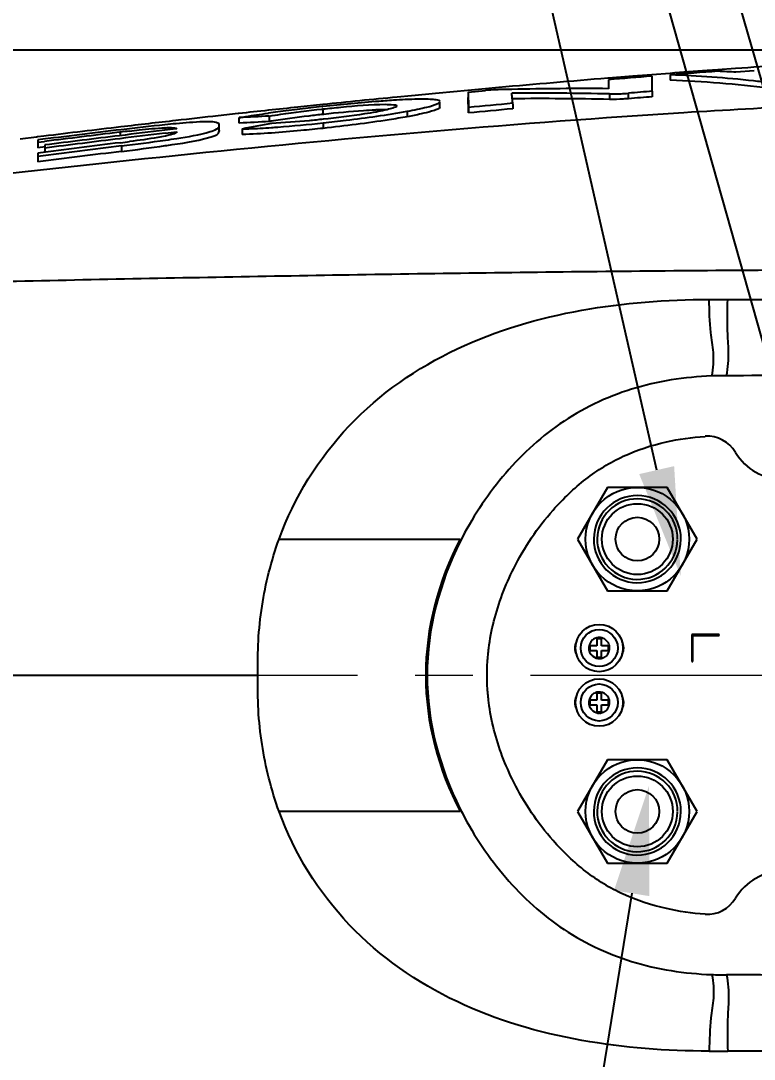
# Model space of a CAD drawing. Header units: millimetres. Extents: x 4086 to 8300, y 123 to 1549.
# Drawn here: x 6733.3 to 6773.7, y 648.2 to 705.4 of the extents above; entities that cross this region are included whole.
import ezdxf
from ezdxf import colors
from ezdxf.entities.mleader import LeaderData, LeaderLine
from ezdxf.math import Vec2, Vec3

# ---------------------------------------------------------------- set-up
doc = ezdxf.new("R2010")
doc.units = ezdxf.units.MM
doc.linetypes.add('CENTER2', pattern=[28.575, 19.05, -3.175, 3.175, -3.175])
doc.layers.add('中心线层', color=7, linetype='CENTER2', lineweight=0)
doc.layers.add('轮廓实线层', color=7, linetype='Continuous', lineweight=30)
doc.styles.add('思源黑', font='SourceHanSansCN-Normal.ttf')
doc.dimstyles.new('尺寸标注_3_10比例', dxfattribs={"dimtxt": 7, "dimasz": 6, "dimexe": 2, "dimexo": 1.5, "dimgap": 1, "dimtad": 1, "dimdec": 1, "dimlfac": 3.333333, "dimdsep": 46, "dimtxsty": '思源黑', "dimcen": 0.09, "dimadec": 0, "dimazin": 0, "dimtp": 0.01, "dimtm": 0.01, "dimtfac": 1, "dimtdec": 1, "dimtofl": 0, "dimtmove": 0, "dimatfit": 3, "dimfxl": 0, "dimtolj": 1, "dimarcsym": 0})

# ---------------------------------------------------------------- blocks, each defined once
blk = doc.blocks.new('*D2924')
at = {"layer": 'Defpoints', "color": 0}
for p in [(6680.248, 669.393), (6815.248, 669.393), (6815.248, 606.198)]:
    blk.add_point(p, dxfattribs=at)
at = {"layer": '轮廓实线层', "color": 0, "lineweight": -2}
for p, q in [((6680.248, 667.893), (6680.248, 604.198)), ((6815.248, 667.893), (6815.248, 604.198)), ((6686.248, 606.198), (6809.248, 606.198))]:
    blk.add_line(p, q, dxfattribs=at)
at = {"layer": '轮廓实线层', "color": 0}
for points in [[(6686.248, 607.198), (6686.248, 605.198), (6680.248, 606.198)], [(6809.248, 605.198), (6809.248, 607.198), (6815.248, 606.198)]]:
    blk.add_solid(points, dxfattribs=at)
at = {"layer": '轮廓实线层', "color": 0, "insert": (6748.364, 610.824), "char_height": 7, "attachment_point": 5, "style": '思源黑'}
blk.add_mtext('\\A1;450', dxfattribs=at)
blk = doc.blocks.new('*D2932')
at = {"layer": 'Defpoints', "color": 0}
for p in [(6797.169, 703.83), (6602.752, 634.956), (6797.168, 634.956)]:
    blk.add_point(p, dxfattribs=at)
at = {"layer": '轮廓实线层', "color": 0, "lineweight": -2}
for p, q in [((6795.669, 703.83), (6600.752, 703.83)), ((6602.752, 697.83), (6602.752, 640.956)), ((6795.668, 634.956), (6600.752, 634.956))]:
    blk.add_line(p, q, dxfattribs=at)
at = {"layer": '轮廓实线层', "color": 0}
for points in [[(6603.752, 697.83), (6601.752, 697.83), (6602.752, 703.83)], [(6601.752, 640.956), (6603.752, 640.956), (6602.752, 634.956)]]:
    blk.add_solid(points, dxfattribs=at)
at = {"layer": '轮廓实线层', "color": 0, "insert": (6598.126, 669.393), "char_height": 7, "attachment_point": 5, "rotation": 90, "style": '思源黑'}
blk.add_mtext('\\A1;229.6', dxfattribs=at)

msp = doc.modelspace()

# ---------------------------------------------------------------- linework, layer by layer
for p, q in [((6768.052, 702.472), (6766.99, 702.389)), ((6769.049, 702.548), (6768.052, 702.472)), ((6769.055, 702.465), (6769.055, 702.164)), ((6771.675, 702.741), (6771.092, 702.699)), ((6772.661, 702.811), (6771.675, 702.741)), ((6773.685, 702.68), (6772.678, 702.61)), ((6765.659, 702.283), (6765.618, 702.279)), ((6766.99, 702.389), (6765.659, 702.283)), ((6765.666, 702.196), (6765.667, 701.702)), ((6768.071, 701.56), (6768.058, 702.389)), ((6754.811, 701.317), (6754.011, 701.239)), ((6757.916, 701.611), (6756.327, 701.463)), ((6758.876, 701.699), (6757.916, 701.611)), ((6757.925, 701.511), (6758.885, 701.599)), ((6759.624, 701.767), (6758.876, 701.699)), ((6760.327, 701.665), (6759.634, 701.649)), ((6765.72, 701.413), (6765.72, 701.11)), ((6766.761, 701.153), (6766.761, 701.455)), ((6768.071, 701.56), (6768.071, 701.258)), ((6749.916, 700.827), (6748.549, 700.684)), ((6749.883, 700.714), (6749.928, 700.718)), ((6753.974, 701.072), (6753.936, 701.07)), ((6753.987, 700.753), (6753.987, 700.746)), ((6756.368, 700.68), (6756.368, 700.982)), ((6760.38, 700.896), (6760.38, 700.594)), ((6745.262, 700.331), (6744.163, 700.209)), ((6745.296, 700.334), (6745.262, 700.331)), ((6746.893, 700.351), (6746.934, 700.357)), ((6746.971, 700.191), (6746.971, 699.888)), ((6749.874, 700.582), (6749.931, 700.588)), ((6749.931, 700.588), (6749.931, 700.286)), ((6749.971, 700.29), (6749.931, 700.286)), ((6754.575, 700.461), (6754.575, 700.159)), ((6757.949, 700.669), (6757.949, 700.367)), ((6741.242, 699.554), (6741.242, 699.415)), ((6744.221, 699.67), (6744.221, 699.673)), ((6744.221, 699.37), (6744.221, 699.673)), ((6745.321, 699.807), (6745.321, 700.11)), ((6749.942, 699.822), (6749.942, 699.519)), ((6734.15, 699.038), (6733.258, 698.928)), ((6734.199, 699.044), (6734.15, 699.038)), ((6734.551, 699.087), (6734.199, 699.044)), ((6738.705, 699.301), (6738.766, 699.308)), ((6738.766, 699.308), (6738.766, 699.118)), ((6741.85, 699.488), (6741.21, 699.412)), ((6741.229, 699.249), (6741.888, 699.328)), ((6741.886, 699.492), (6741.85, 699.488)), ((6744.221, 699.393), (6744.221, 699.37)), ((6744.221, 699.367), (6744.221, 699.37)), ((6745.484, 699.482), (6745.484, 699.178)), ((6734.218, 698.88), (6734.218, 698.445)), ((6734.218, 698.748), (6734.583, 698.794)), ((6734.62, 698.496), (6734.218, 698.445)), ((6734.607, 698.604), (6734.607, 698.206)), ((6738.831, 698.553), (6738.831, 698.249)), ((6741.241, 698.565), (6741.328, 698.577)), ((6734.228, 698.158), (6734.23, 697.973)), ((6734.23, 697.973), (6734.23, 697.67)), ((6771.199, 690.093), (6772.227, 690.095)), ((6765.602, 679.743), (6763.956, 676.893)), ((6768.893, 679.743), (6765.602, 679.743)), ((6770.538, 676.893), (6768.893, 679.743)), ((6747.512, 676.893), (6757.489, 676.893)), ((6757.489, 676.893), (6757.489, 676.76)), ((6763.956, 676.893), (6765.602, 674.043)), ((6768.893, 674.043), (6770.538, 676.893)), ((6765.602, 674.043), (6768.893, 674.043)), ((6770.247, 671.643), (6770.247, 670.143)), ((6771.747, 671.643), (6770.247, 671.643)), ((6770.307, 670.143), (6770.307, 671.583)), ((6770.307, 671.583), (6771.747, 671.583)), ((6771.747, 671.583), (6771.747, 671.643)), ((6764.637, 671.021), (6764.637, 670.766)), ((6765.019, 671.021), (6764.637, 671.021)), ((6765.019, 671.403), (6765.019, 671.021)), ((6765.274, 671.403), (6765.019, 671.403)), ((6765.274, 671.021), (6765.274, 671.403)), ((6765.657, 671.021), (6765.274, 671.021)), ((6765.657, 670.766), (6765.657, 671.021)), ((6764.637, 670.766), (6765.019, 670.766)), ((6765.019, 670.766), (6765.019, 670.383)), ((6765.019, 670.383), (6765.274, 670.383)), ((6765.274, 670.383), (6765.274, 670.766)), ((6765.274, 670.766), (6765.657, 670.766)), ((6770.247, 670.143), (6770.307, 670.143)), ((6717.468, 669.393), (6746.346, 669.393)), ((6765.019, 668.403), (6765.019, 668.021)), ((6765.274, 668.403), (6765.019, 668.403)), ((6765.274, 668.021), (6765.274, 668.403)), ((6764.637, 668.021), (6764.637, 667.766)), ((6765.019, 668.021), (6764.637, 668.021)), ((6764.637, 667.766), (6765.019, 667.766)), ((6765.019, 667.766), (6765.019, 667.383)), ((6765.657, 668.021), (6765.274, 668.021)), ((6765.274, 667.383), (6765.274, 667.766)), ((6765.274, 667.766), (6765.657, 667.766)), ((6765.657, 667.766), (6765.657, 668.021)), ((6765.019, 667.383), (6765.274, 667.383)), ((6765.602, 664.743), (6763.956, 661.893)), ((6768.893, 664.743), (6765.602, 664.743)), ((6770.538, 661.893), (6768.893, 664.743)), ((6757.489, 661.893), (6747.512, 661.893)), ((6757.489, 662.026), (6757.489, 661.893)), ((6763.956, 661.893), (6765.602, 659.043)), ((6768.893, 659.043), (6770.538, 661.893)), ((6765.602, 659.043), (6768.893, 659.043)), ((6771.207, 648.693), (6772.227, 648.692))]:
    msp.add_line(p, q)
for centre, radius in [((6767.247, 676.893), 2.85), ((6767.247, 676.893), 1.95), ((6767.247, 676.893), 1.2), ((6765.147, 670.893), 1.305), ((6765.147, 670.893), 1.02), ((6765.147, 667.893), 1.305), ((6765.147, 667.893), 1.02), ((6767.247, 661.893), 2.85), ((6767.247, 661.893), 1.95), ((6767.247, 661.893), 1.2)]:
    msp.add_circle(centre, radius)
for centre, radius, start, end in [((6811.727, 142.519), 561.652, 93.71603, 93.98837), ((6816.325, 77.69), 626.644, 94.139321, 94.326679), ((6812.824, 140.972), 563.196, 94.18937, 94.45728), ((6766.717, 638.457), 64.051, 83.78731, 87.90847), ((6768.831, 640.811), 61.918, 86.43762, 87.36148), ((6820.075, 29.886), 674.595, 94.630289, 95.141282), ((6816.455, 86.949), 617.34, 94.496377, 94.719094), ((6766.746, 638.73), 63.476, 82.98203, 87.91545), ((6767.027, 641.7), 60.793, 82.93767, 83.7467), ((6823.878, -11.816), 716.47, 95.410054, 95.531877), ((6764.205, 525.734), 175.974, 89.5241, 91.26255), ((6761.894, 535.332), 166.124, 88.68065, 90.53901), ((6743.104, 699.693), 17.317, 5.2555, 5.8194), ((6734.491, 698.912), 25.965, 4.384, 5.2326), ((6812.388, 142.752), 560.563, 94.5344, 94.66877), ((6759.541, 608.301), 92.916, 95.96635, 97.48526), ((6826.611, -39.665), 744.453, 95.596438, 95.913157), ((6816.445, 88.043), 615.413, 95.226955, 95.454311), ((6761.889, 535.25), 165.904, 88.67705, 90.52138), ((6812.406, 142.525), 560.489, 94.53688, 94.67127), ((6835.65, -124.117), 829.388, 96.332966, 96.494891), ((6831.262, -84.255), 789.285, 96.015307, 96.252854), ((6761.351, 390.823), 309.701, 92.66129, 92.96696), ((6756.926, 628.457), 72.591, 97.51138, 97.91155), ((6753.615, 682.335), 18.21, 92.3751, 92.6013), ((6816.462, 87.874), 615.281, 95.229605, 95.457011), ((6840.801, -168.604), 874.172, 96.700648, 96.981187), ((6838.151, -146.095), 851.507, 96.494847, 96.700287), ((6741.566, 692.208), 7.353, 92.525, 92.6612), ((6747.65, 636.073), 63.965, 95.21566, 95.76336), ((6761.342, 390.64), 309.582, 92.66057, 92.96635), ((6794.968, 446.818), 257.464, 100.71553, 101.08099), ((6750.866, 677.326), 22.896, 99.5451, 99.7941), ((6743.192, 756.328), 56.898, 273.9384, 274.2868), ((6741.999, 771.588), 72.204, 274.32577, 276.31519), ((6848.72, -216.128), 922.144, 96.844796, 97.132813), ((6849.003, -214.436), 920.37, 96.882927, 97.14148), ((6848.505, -204.535), 910.293, 96.926465, 97.187828), ((6846.345, -186.76), 892.387, 96.765879, 96.926428), ((6846.085, -177.418), 882.916, 96.820593, 96.982839), ((6751.462, 594.189), 105.883, 96.60916, 96.88662), ((6844.726, -164.503), 869.709, 96.997365, 97.299236), ((6841.979, -139.336), 844.214, 97.018014, 97.332744), ((6847.457, -188.693), 894.274, 96.982246, 97.249609), ((6726.476, 799.06), 101.084, 276.98818, 277.2777), ((6733.952, 749.209), 50.866, 278.2641, 278.9591), ((6841.915, -138.794), 843.366, 97.020783, 97.335832), ((6772.155, 664.289), 21.604, 89.9869, 92.1494), ((6771.107, 680.759), 1.8, 30.4772, 93.955), ((6775.244, 683.193), 3, 210.4772, 331.2022), ((6767.247, 676.893), 2.4, 0, 359.3098), ((6767.247, 676.893), 2.216, 0, 358.8715), ((6764.472, 670.893), 0.675, 151.1018, 209.5635), ((6765.145, 670.895), 0.574, 115.1467, 129.0356), ((6765.146, 670.887), 0.583, 67.9495, 76.1017), ((6765.146, 670.892), 0.578, 6.5397, 37.1117), ((6765.822, 670.893), 0.675, 330.2726, 30.2995), ((6765.164, 670.898), 0.594, 214.9713, 221.6162), ((6764.472, 667.893), 0.675, 151.1018, 209.5635), ((6765.145, 667.895), 0.574, 115.1467, 129.0356), ((6765.146, 667.887), 0.583, 67.9495, 76.1017), ((6765.146, 667.892), 0.578, 6.5397, 37.1117), ((6765.822, 667.893), 0.675, 330.2726, 30.2995), ((6765.164, 667.898), 0.594, 214.9713, 221.6162), ((6767.247, 661.893), 2.4, 0, 359.3098), ((6767.247, 661.893), 2.216, 0, 358.8715), ((6775.244, 655.593), 3, 28.8846, 149.5227), ((6771.107, 658.028), 1.8, 266.045, 329.5227), ((6772.155, 674.497), 21.603, 267.8497, 270.0131)]:
    msp.add_arc(centre, radius, start, end)
for points, knots in [([(6757.925, 701.511), (6757.927, 701.453), (6757.937, 701.173), (6757.944, 700.892), (6757.949, 700.669)], [0, 0, 0, 0, 0.205471, 1, 1, 1, 1]), ([(6759.634, 701.649), (6759.583, 701.648), (6759.333, 701.637), (6759.083, 701.618), (6758.885, 701.599)], [0, 0, 0, 0, 0.204571, 1, 1, 1, 1]), ([(6765.72, 701.412), (6765.79, 701.411), (6766.138, 701.412), (6766.485, 701.432), (6766.761, 701.455)], [0, 0, 0, 0, 0.204132, 1, 1, 1, 1]), ([(6797.151, 701.134), (6792.587, 701.233), (6783.46, 701.117), (6765.27, 700.202), (6742.673, 698.234), (6720.217, 695.608), (6702.416, 693.092), (6693.575, 691.688), (6689.194, 690.844)], [0, 0, 0, 0, 0.126144, 0.252084, 0.503226, 0.752735, 0.876718, 1, 1, 1, 1]), ([(6753.936, 701.07), (6753.629, 701.051), (6752.291, 700.957), (6750.955, 700.828), (6749.928, 700.718)], [0, 0, 0, 0, 0.229816, 1, 1, 1, 1]), ([(6749.931, 700.588), (6750.259, 700.623), (6751.399, 700.736), (6752.543, 700.844), (6753.36, 700.843)], [0, 0, 0, 0, 0.287851, 1, 1, 1, 1]), ([(6753.36, 700.843), (6753.515, 700.843), (6753.678, 700.824), (6753.979, 700.811), (6753.987, 700.753)], [0, 0, 0, 0, 0.728952, 1, 1, 1, 1]), ([(6753.988, 700.746), (6753.988, 700.739), (6753.957, 700.692), (6753.903, 700.678), (6753.86, 700.662)], [0, 0, 0, 0, 0.130192, 1, 1, 1, 1]), ([(6754.828, 701.114), (6754.762, 701.111), (6754.477, 701.1), (6754.193, 701.085), (6753.974, 701.072)], [0, 0, 0, 0, 0.231398, 1, 1, 1, 1]), ([(6754.575, 700.461), (6754.938, 700.53), (6755.503, 700.652), (6756.075, 700.793), (6756.264, 700.888)], [0, 0, 0, 0, 0.635935, 1, 1, 1, 1]), ([(6756.367, 700.999), (6756.367, 701.041), (6756.172, 701.087), (6755.915, 701.114), (6755.412, 701.128), (6755.044, 701.12), (6754.828, 701.114)], [0, 0, 0, 0, 0.081036, 0.276868, 0.584626, 1, 1, 1, 1]), ([(6756.264, 700.888), (6756.279, 700.896), (6756.318, 700.918), (6756.368, 700.952), (6756.368, 700.982)], [0, 0, 0, 0, 0.367689, 1, 1, 1, 1]), ([(6757.949, 700.366), (6757.947, 700.449), (6757.94, 700.73), (6757.932, 701.011), (6757.925, 701.209)], [0, 0, 0, 0, 0.295437, 1, 1, 1, 1]), ([(6766.761, 701.153), (6766.663, 701.145), (6766.316, 701.121), (6765.969, 701.104), (6765.72, 701.11)], [0, 0, 0, 0, 0.283, 1, 1, 1, 1]), ([(6745.321, 700.11), (6745.441, 700.13), (6745.964, 700.217), (6746.489, 700.295), (6746.893, 700.351)], [0, 0, 0, 0, 0.230357, 1, 1, 1, 1]), ([(6746.971, 700.191), (6747.182, 700.227), (6748.147, 700.379), (6749.116, 700.5), (6749.874, 700.582)], [0, 0, 0, 0, 0.219544, 1, 1, 1, 1]), ([(6749.931, 700.286), (6749.672, 700.258), (6748.716, 700.149), (6747.762, 700.021), (6747.069, 699.905)], [0, 0, 0, 0, 0.27013, 1, 1, 1, 1]), ([(6752.853, 700.416), (6752.642, 700.378), (6751.674, 700.221), (6750.701, 700.098), (6749.939, 700.018)], [0, 0, 0, 0, 0.219156, 1, 1, 1, 1]), ([(6749.942, 699.822), (6750.363, 699.868), (6751.912, 700.047), (6753.458, 700.255), (6754.575, 700.461)], [0, 0, 0, 0, 0.271828, 1, 1, 1, 1]), ([(6754.575, 700.159), (6754.242, 700.097), (6752.704, 699.841), (6751.156, 699.652), (6749.942, 699.519)], [0, 0, 0, 0, 0.216807, 1, 1, 1, 1]), ([(6752.788, 700.526), (6752.581, 700.516), (6751.64, 700.459), (6750.702, 700.368), (6749.971, 700.29)], [0, 0, 0, 0, 0.220064, 1, 1, 1, 1]), ([(6753.468, 700.546), (6753.424, 700.535), (6753.22, 700.488), (6753.014, 700.446), (6752.853, 700.416)], [0, 0, 0, 0, 0.217507, 1, 1, 1, 1]), ([(6753.44, 700.54), (6753.399, 700.541), (6753.205, 700.541), (6753.012, 700.535), (6752.86, 700.529)], [0, 0, 0, 0, 0.215639, 1, 1, 1, 1]), ([(6753.86, 700.662), (6753.835, 700.652), (6753.707, 700.607), (6753.575, 700.572), (6753.468, 700.546)], [0, 0, 0, 0, 0.194738, 1, 1, 1, 1]), ([(6756.368, 700.68), (6756.368, 700.629), (6756.159, 700.538), (6755.85, 700.434), (6755.266, 700.294), (6754.829, 700.206), (6754.575, 700.159)], [0, 0, 0, 0, 0.081216, 0.278855, 0.588851, 1, 1, 1, 1]), ([(6739.275, 699.369), (6739.451, 699.389), (6740.099, 699.461), (6740.749, 699.531), (6741.224, 699.553)], [0, 0, 0, 0, 0.270857, 1, 1, 1, 1]), ([(6741.242, 699.554), (6741.275, 699.555), (6741.386, 699.559), (6741.498, 699.56), (6741.576, 699.558)], [0, 0, 0, 0, 0.294401, 1, 1, 1, 1]), ([(6741.576, 699.558), (6741.62, 699.557), (6741.722, 699.548), (6741.843, 699.538), (6741.886, 699.492)], [0, 0, 0, 0, 0.413157, 1, 1, 1, 1]), ([(6744.039, 699.845), (6743.809, 699.897), (6743.062, 699.871), (6742.333, 699.819), (6741.835, 699.774)], [0, 0, 0, 0, 0.320855, 1, 1, 1, 1]), ([(6741.874, 698.964), (6742.495, 699.062), (6743.256, 699.176), (6744.022, 699.434), (6744.183, 699.552), (6744.207, 699.604)], [0, 0, 0, 0, 0.77119, 0.929474, 1, 1, 1, 1]), ([(6744.221, 699.695), (6744.221, 699.71), (6744.209, 699.796), (6744.106, 699.83), (6744.039, 699.845)], [0, 0, 0, 0, 0.177328, 1, 1, 1, 1]), ([(6744.207, 699.604), (6744.212, 699.615), (6744.219, 699.636), (6744.221, 699.659), (6744.221, 699.67)], [0, 0, 0, 0, 0.521808, 1, 1, 1, 1]), ([(6745.484, 699.482), (6745.607, 699.485), (6746.146, 699.505), (6746.685, 699.536), (6747.1, 699.565)], [0, 0, 0, 0, 0.228118, 1, 1, 1, 1]), ([(6749.939, 700.018), (6749.682, 699.989), (6748.737, 699.894), (6747.789, 699.818), (6747.097, 699.792)], [0, 0, 0, 0, 0.271828, 1, 1, 1, 1]), ([(6741.248, 699.092), (6741.11, 699.063), (6740.457, 698.944), (6739.799, 698.857), (6739.281, 698.791)], [0, 0, 0, 0, 0.213401, 1, 1, 1, 1]), ([(6741.583, 699.175), (6741.56, 699.168), (6741.449, 699.137), (6741.337, 699.111), (6741.248, 699.092)], [0, 0, 0, 0, 0.208192, 1, 1, 1, 1]), ([(6741.328, 698.577), (6742.149, 698.698), (6742.935, 698.786), (6744.221, 699.184), (6744.221, 699.367)], [0, 0, 0, 0, 0.819508, 1, 1, 1, 1]), ([(6741.888, 699.328), (6741.879, 699.315), (6741.795, 699.235), (6741.678, 699.204), (6741.583, 699.175)], [0, 0, 0, 0, 0.132905, 1, 1, 1, 1]), ([(6749.942, 699.519), (6749.534, 699.475), (6748.052, 699.324), (6746.564, 699.211), (6745.484, 699.178)], [0, 0, 0, 0, 0.274827, 1, 1, 1, 1]), ([(6722.566, 690.854), (6727.431, 690.978), (6737.189, 691.206), (6751.975, 691.478), (6766.86, 691.678), (6781.518, 691.767), (6793.307, 691.674), (6802.178, 691.296), (6808.353, 690.776), (6813.303, 689.914), (6817.089, 688.84), (6819.79, 687.694), (6822.264, 686.127), (6825.426, 683.772), (6827.479, 681.617), (6828.862, 680.192)], [0, 0, 0, 0, 0.133338, 0.267431, 0.405221, 0.541209, 0.669074, 0.728182, 0.78445, 0.838775, 0.865535, 0.892153, 0.918811, 0.94559, 1, 1, 1, 1]), ([(6747.512, 676.893), (6748.348, 679.194), (6751.007, 683.488), (6757.132, 687.717), (6764.1, 689.738), (6768.854, 690.093), (6771.199, 690.093)], [0, 0, 0, 0, 0.254463, 0.507086, 0.756241, 1, 1, 1, 1]), ([(6771.345, 685.878), (6771.448, 686.299), (6771.487, 687.116), (6771.239, 688.504), (6771.215, 689.484), (6771.206, 690.093)], [0, 0, 0, 0, 0.30785, 0.567977, 1, 1, 1, 1]), ([(6772.16, 685.893), (6772.25, 686.336), (6772.299, 687.164), (6772.186, 688.561), (6772.206, 689.514), (6772.227, 690.094)], [0, 0, 0, 0, 0.3221, 0.585689, 1, 1, 1, 1]), ([(6772.227, 690.094), (6777.387, 690.101), (6787.38, 690.225), (6799.854, 690.24), (6809.648, 689.351), (6817.041, 687.651), (6823.877, 683.997), (6827.382, 680.168), (6828.861, 678.093)], [0, 0, 0, 0, 0.256969, 0.497728, 0.620545, 0.746146, 0.873124, 1, 1, 1, 1]), ([(6771.345, 685.878), (6769.854, 685.822), (6766.895, 685.373), (6762.874, 683.441), (6759.703, 680.438), (6758.125, 678.028), (6757.489, 676.76)], [0, 0, 0, 0, 0.256953, 0.508554, 0.755674, 1, 1, 1, 1]), ([(6828.861, 676.372), (6828.036, 677.304), (6826.321, 679.11), (6823.593, 681.657), (6820.482, 683.78), (6816.893, 684.924), (6813.205, 685.495), (6808.248, 685.975), (6802.022, 686.065), (6794.558, 686.101), (6787.091, 686.047), (6779.626, 685.993), (6774.649, 685.893), (6772.16, 685.893)], [0, 0, 0, 0, 0.062515, 0.125011, 0.187431, 0.249817, 0.312323, 0.374835, 0.499859, 0.624894, 0.74993, 0.874964, 1, 1, 1, 1]), ([(6760.438, 675.279), (6761.022, 676.443), (6762.226, 678.235), (6764.37, 680.275), (6766.418, 681.531), (6768.659, 682.277), (6770.251, 682.504), (6770.983, 682.554)], [0, 0, 0, 0, 0.286707, 0.473464, 0.660222, 0.846979, 1, 1, 1, 1]), ([(6746.347, 669.393), (6746.347, 670.029), (6746.336, 671.302), (6746.615, 673.833), (6747.078, 675.698), (6747.512, 676.893)], [0, 0, 0, 0, 0.249994, 0.5003, 1, 1, 1, 1]), ([(6760.438, 663.507), (6760.203, 663.975), (6759.782, 664.935), (6759.316, 666.41), (6759.079, 667.653), (6758.983, 668.65), (6758.959, 669.393), (6758.983, 670.136), (6759.079, 671.134), (6759.316, 672.376), (6759.782, 673.852), (6760.203, 674.811), (6760.438, 675.279)], [0, 0, 0, 0, 0.124999, 0.249999, 0.375, 0.4375, 0.5, 0.5625, 0.625, 0.750001, 0.875001, 1, 1, 1, 1]), ([(6765.377, 670.37), (6765.392, 670.376), (6765.421, 670.388), (6765.448, 670.402), (6765.462, 670.41)], [0, 0, 0, 0, 0.502353, 1, 1, 1, 1]), ([(6765.462, 670.41), (6765.472, 670.416), (6765.492, 670.429), (6765.512, 670.444), (6765.521, 670.452)], [0, 0, 0, 0, 0.497104, 1, 1, 1, 1]), ([(6765.071, 670.315), (6765.083, 670.312), (6765.109, 670.308), (6765.135, 670.312), (6765.147, 670.316)], [0, 0, 0, 0, 0.507427, 1, 1, 1, 1]), ([(6765.147, 670.316), (6765.158, 670.312), (6765.184, 670.309), (6765.209, 670.312), (6765.221, 670.315)], [0, 0, 0, 0, 0.493074, 1, 1, 1, 1]), ([(6747.512, 661.894), (6747.078, 663.088), (6746.615, 664.953), (6746.336, 667.484), (6746.347, 668.758), (6746.347, 669.393)], [0, 0, 0, 0, 0.4997, 0.750006, 1, 1, 1, 1]), ([(6765.071, 667.315), (6765.083, 667.312), (6765.109, 667.308), (6765.135, 667.312), (6765.147, 667.316)], [0, 0, 0, 0, 0.507427, 1, 1, 1, 1]), ([(6765.147, 667.316), (6765.158, 667.312), (6765.184, 667.309), (6765.209, 667.312), (6765.221, 667.315)], [0, 0, 0, 0, 0.493074, 1, 1, 1, 1]), ([(6765.377, 667.37), (6765.392, 667.376), (6765.421, 667.388), (6765.448, 667.402), (6765.462, 667.41)], [0, 0, 0, 0, 0.502353, 1, 1, 1, 1]), ([(6765.462, 667.41), (6765.472, 667.416), (6765.492, 667.429), (6765.512, 667.444), (6765.521, 667.452)], [0, 0, 0, 0, 0.497104, 1, 1, 1, 1]), ([(6770.983, 656.232), (6770.251, 656.283), (6768.659, 656.509), (6766.418, 657.255), (6764.37, 658.511), (6762.226, 660.552), (6761.022, 662.343), (6760.438, 663.507)], [0, 0, 0, 0, 0.153021, 0.339778, 0.526536, 0.713293, 1, 1, 1, 1]), ([(6828.861, 662.447), (6828.032, 661.518), (6826.349, 659.681), (6823.606, 657.146), (6820.501, 655.014), (6816.91, 653.865), (6813.221, 653.293), (6808.262, 652.812), (6802.034, 652.722), (6794.567, 652.685), (6787.097, 652.739), (6779.629, 652.793), (6774.65, 652.893), (6772.16, 652.893)], [0, 0, 0, 0, 0.062512, 0.125012, 0.187432, 0.249817, 0.312324, 0.374836, 0.49986, 0.624894, 0.74993, 0.874964, 1, 1, 1, 1]), ([(6771.201, 648.693), (6768.855, 648.693), (6764.101, 649.048), (6757.133, 651.069), (6751.008, 655.298), (6748.348, 659.592), (6747.512, 661.894)], [0, 0, 0, 0, 0.243759, 0.492913, 0.745536, 1, 1, 1, 1]), ([(6757.489, 662.026), (6758.125, 660.758), (6759.702, 658.348), (6762.874, 655.345), (6766.895, 653.413), (6769.854, 652.964), (6771.345, 652.908)], [0, 0, 0, 0, 0.244326, 0.491446, 0.743047, 1, 1, 1, 1]), ([(6828.861, 660.693), (6827.382, 658.618), (6823.877, 654.789), (6817.041, 651.136), (6809.648, 649.435), (6799.854, 648.546), (6787.38, 648.561), (6777.387, 648.685), (6772.227, 648.692)], [0, 0, 0, 0, 0.126876, 0.253854, 0.379455, 0.502272, 0.743031, 1, 1, 1, 1]), ([(6722.566, 647.934), (6730.795, 647.717), (6745.251, 647.41), (6764.778, 647.125), (6780.673, 647.019), (6792.557, 647.101), (6801.49, 647.449), (6807.638, 647.931), (6813.202, 648.836), (6818.188, 650.19), (6822.067, 652.46), (6825.639, 655.231), (6827.643, 657.336), (6828.861, 658.593)], [0, 0, 0, 0, 0.225586, 0.396207, 0.535119, 0.661156, 0.721814, 0.780094, 0.829949, 0.87629, 0.920629, 0.952023, 1, 1, 1, 1]), ([(6771.345, 652.908), (6771.448, 652.487), (6771.487, 651.67), (6771.24, 650.282), (6771.215, 649.302), (6771.207, 648.693)], [0, 0, 0, 0, 0.307838, 0.567966, 1, 1, 1, 1]), ([(6772.16, 652.893), (6772.25, 652.45), (6772.299, 651.622), (6772.186, 650.225), (6772.206, 649.273), (6772.227, 648.692)], [0, 0, 0, 0, 0.322072, 0.585663, 1, 1, 1, 1])]:
    msp.add_open_spline(points, degree=3, knots=knots)
for points in [[(6741.226, 699.715), (6740.423, 699.634), (6739.62, 699.541), (6738.818, 699.444)], [(6738.831, 698.553), (6739.643, 698.652), (6740.454, 698.753), (6741.263, 698.871)], [(6738.831, 698.249), (6739.635, 698.348), (6740.439, 698.448), (6741.241, 698.565)], [(6757.489, 676.893), (6756.287, 674.611), (6754.892, 669.393), (6756.287, 664.175), (6757.489, 661.893)], [(6757.489, 676.76), (6756.354, 674.499), (6754.98, 669.393), (6756.354, 664.287), (6757.489, 662.026)], [(6764.784, 671.341), (6764.633, 671.22), (6764.546, 670.99), (6764.578, 670.799)], [(6765.147, 671.47), (6765.063, 671.47), (6764.977, 671.451), (6764.901, 671.415)], [(6765.286, 671.453), (6765.24, 671.464), (6765.193, 671.47), (6765.147, 671.47)], [(6765.607, 671.241), (6765.545, 671.323), (6765.459, 671.389), (6765.364, 671.427)], [(6765.521, 670.452), (6765.659, 670.569), (6765.741, 670.778), (6765.72, 670.958)], [(6764.578, 670.799), (6764.592, 670.713), (6764.627, 670.629), (6764.677, 670.558)], [(6764.72, 670.504), (6764.808, 670.405), (6764.941, 670.346), (6765.071, 670.315)], [(6765.221, 670.315), (6765.275, 670.327), (6765.326, 670.35), (6765.377, 670.37)], [(6764.784, 668.341), (6764.633, 668.22), (6764.546, 667.99), (6764.578, 667.799)], [(6765.147, 668.47), (6765.063, 668.47), (6764.977, 668.451), (6764.901, 668.415)], [(6765.286, 668.453), (6765.24, 668.464), (6765.193, 668.47), (6765.147, 668.47)], [(6765.607, 668.241), (6765.545, 668.323), (6765.459, 668.389), (6765.364, 668.427)], [(6764.578, 667.799), (6764.592, 667.713), (6764.627, 667.629), (6764.677, 667.558)], [(6765.521, 667.452), (6765.659, 667.569), (6765.741, 667.778), (6765.72, 667.958)], [(6764.72, 667.504), (6764.808, 667.405), (6764.941, 667.346), (6765.071, 667.315)], [(6765.221, 667.315), (6765.275, 667.327), (6765.326, 667.35), (6765.377, 667.37)]]:
    msp.add_open_spline(points, degree=3)
at = {"layer": '中心线层'}
msp.add_line((6675.641, 669.393), (7054.158, 669.393), dxfattribs=at)

# ---------------------------------------------------------------- dimensions: what is measured, and where the dimension line sits
at = {"layer": '轮廓实线层'}
dim = msp.add_linear_dim(base=(6602.752, 634.956), p1=(6797.169, 703.83), p2=(6797.168, 634.956), angle=90, dimstyle='尺寸标注_3_10比例', dxfattribs=at)
dim.commit()
dim.dimension.update_dxf_attribs({"geometry": '*D2932', "text_midpoint": (6602.752, 669.393), "dimtype": 160})
dim = msp.add_linear_dim(base=(6815.248, 606.198), p1=(6680.248, 669.393), p2=(6815.248, 669.393), dimstyle='尺寸标注_3_10比例', dxfattribs=at)
dim.commit()
dim.dimension.update_dxf_attribs({"geometry": '*D2924', "text_midpoint": (6748.364, 606.198), "dimtype": 160})

# ---------------------------------------------------------------- leaders
ml = msp.add_multileader_mtext('Standard')
ml.set_content('{\\C256;network port}', style='思源黑')
ml.set_leader_properties()
ml.build(insert=Vec2(0, 0))
ml.multileader.update_dxf_attribs({"text_left_attachment_type": 5, "text_right_attachment_type": 5, "dogleg_length": 1, "arrow_head_size": 6})
ctx = ml.context
ctx.base_point, ctx.char_height, ctx.arrow_head_size, ctx.plane_origin = Vec3(6697.451, 754.472), 7, 6, Vec3(6783.807, 668.358)
ctx.left_attachment, ctx.right_attachment, ctx.text_align_type = 5, 5, 2
notes = []
notes.append((ctx, [(0, (1, 1, 0), (6759.04, 754.472), (-1, 0), 1, [(0, [(6783.807, 668.358)], 0, [])])]))
ctx.mtext.insert, ctx.mtext.alignment, ctx.mtext.flow_direction = Vec3(6756.04, 764.302), 3, 5
ml = msp.add_multileader_mtext('Standard')
ml.set_content('{\\C7;user air duct }3{\\C256;(φ6 grey)}', style='思源黑')
ml.set_leader_properties()
ml.build(insert=Vec2(0, 0))
ml.multileader.update_dxf_attribs({"text_left_attachment_type": 5, "text_right_attachment_type": 5, "dogleg_length": 1, "arrow_head_size": 6})
ctx = ml.context
ctx.base_point, ctx.char_height, ctx.arrow_head_size, ctx.plane_origin = Vec3(6655.23, 735.338), 7, 6, Vec3(6777.647, 675.369)
ctx.left_attachment, ctx.right_attachment, ctx.text_align_type = 5, 5, 2
notes.append((ctx, [(0, (1, 1, 0), (6760.747, 735.338), (-1, 0), 1, [(0, [(6777.647, 675.369)], 0, [])])]))
ctx.mtext.insert, ctx.mtext.alignment, ctx.mtext.flow_direction = Vec3(6757.747, 745.542), 3, 5
ml = msp.add_multileader_mtext('Standard')
ml.set_content('{\\C7;user air duct }1{\\C256;(φ8 grey)}', style='思源黑')
ml.set_leader_properties()
ml.build(insert=Vec2(0, 0))
ml.multileader.update_dxf_attribs({"text_left_attachment_type": 5, "text_right_attachment_type": 5, "dogleg_length": 1, "arrow_head_size": 6})
ctx = ml.context
ctx.base_point, ctx.char_height, ctx.arrow_head_size, ctx.plane_origin = Vec3(6654.413, 717.558), 7, 6, Vec3(6769.642, 674.843)
ctx.left_attachment, ctx.right_attachment, ctx.text_align_type = 5, 5, 2
notes.append((ctx, [(0, (1, 1, 0), (6759.93, 717.558), (-1, 0), 1, [(0, [(6769.642, 674.843)], 0, [])])]))
ctx.mtext.insert, ctx.mtext.alignment, ctx.mtext.flow_direction = Vec3(6756.93, 727.761), 3, 5
ml = msp.add_multileader_mtext('Standard')
ml.set_content('{\\C7;user air duct }2{\\C256;(φ8 blue)}', style='思源黑')
ml.set_leader_properties()
ml.build(insert=Vec2(0, 0))
ml.multileader.update_dxf_attribs({"text_left_attachment_type": 5, "text_right_attachment_type": 5, "dogleg_length": 1, "arrow_head_size": 6})
ctx = ml.context
ctx.base_point, ctx.char_height, ctx.arrow_head_size, ctx.plane_origin = Vec3(6649.621, 586.893), 7, 6, Vec3(6679.842, 505.704)
ctx.left_attachment, ctx.right_attachment, ctx.text_align_type = 5, 5, 2
notes.append((ctx, [(0, (1, 1, 0), (6755.581, 586.893), (-1, 0), 1, [(0, [(6767.891, 663.309)], 0, [])])]))
ctx.mtext.insert, ctx.mtext.alignment, ctx.mtext.flow_direction = Vec3(6752.581, 596.601), 3, 5
ml = msp.add_multileader_mtext('Standard')
ml.set_content('{\\C7;user air duct }4{\\C256;(φ6 blue)}', style='思源黑')
ml.set_leader_properties()
ml.build(insert=Vec2(0, 0))
ml.multileader.update_dxf_attribs({"text_left_attachment_type": 5, "text_right_attachment_type": 5, "dogleg_length": 1, "arrow_head_size": 6})
ctx = ml.context
ctx.base_point, ctx.char_height, ctx.arrow_head_size, ctx.plane_origin = Vec3(6643.945, 568.455), 7, 6, Vec3(6690.876, 505.13)
ctx.left_attachment, ctx.right_attachment, ctx.text_align_type = 5, 5, 2
notes.append((ctx, [(0, (1, 1, 0), (6749.906, 568.455), (-1, 0), 1, [(0, [(6778.926, 662.735)], 0, [])])]))
ctx.mtext.insert, ctx.mtext.alignment, ctx.mtext.flow_direction = Vec3(6746.906, 578.163), 3, 5
for ctx, leaders in notes:
    for number, flags, end, landing, length, lines in leaders:
        leader = LeaderData()
        leader.index, (leader.has_last_leader_line, leader.has_dogleg_vector, leader.attachment_direction) = number, flags
        leader.last_leader_point, leader.dogleg_vector, leader.dogleg_length = Vec3(end), Vec3(landing), length
        for number, points, colour, breaks in lines:
            line = LeaderLine()
            line.index, line.vertices, line.color, line.breaks = number, Vec3.list(points), colors.encode_raw_color(colour), breaks
            leader.lines.append(line)
        ctx.leaders.append(leader)

doc.saveas('drawing.dxf')
